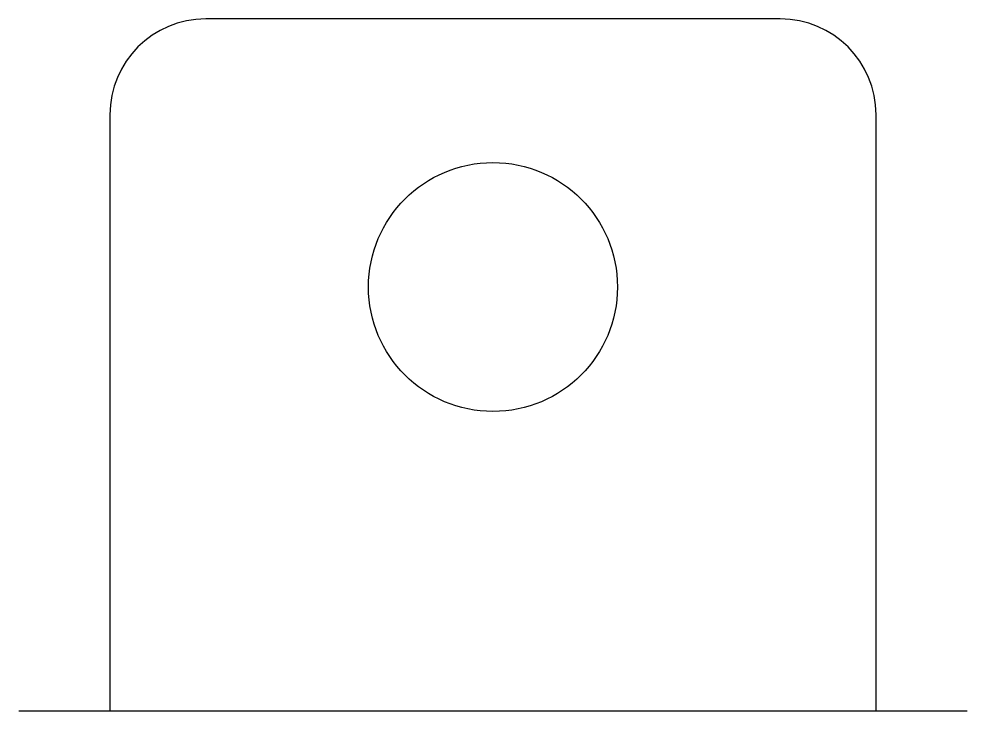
# Model space of a CAD drawing. Header units: inches. Extents: x 0 to 34.2, y 0 to 22.
# Drawn here: x 4.5985 to 4.6966, y 6.1748 to 6.2465 of the extents above; entities that cross this region are included whole.
import ezdxf

# ---------------------------------------------------------------- set-up
doc = ezdxf.new("R2010")
doc.units = ezdxf.units.IN
doc.header["$MEASUREMENT"] = 0

msp = doc.modelspace()

# ---------------------------------------------------------------- linework, layer by layer
at = {"color": 7, "linetype": 'Continuous', "lineweight": 25}
for p, q in [((4.677293, 6.246479), (4.617802, 6.246479)), ((4.607887, 6.236564), (4.607887, 6.174798)), ((4.687208, 6.174798), (4.687208, 6.236564)), ((4.696626, 6.174798), (4.598469, 6.174798))]:
    msp.add_line(p, q, dxfattribs=at)
msp.add_circle((4.647547, 6.218717), 0.012889, dxfattribs=at)
for centre, start, end in [((4.617802, 6.236564), 90, 180), ((4.677293, 6.236564), 0, 90)]:
    msp.add_arc(centre, 0.009915, start, end, dxfattribs=at)

doc.saveas('drawing.dxf')
